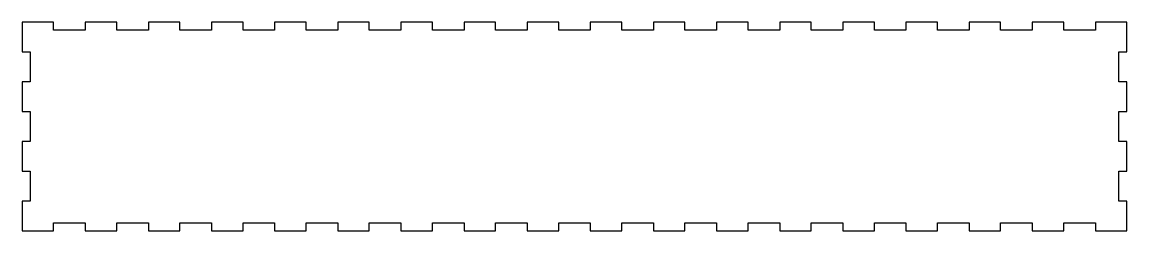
# Model space of a CAD drawing. Header units: millimetres. Extents: x 224 to 636, y 0 to 78.
import ezdxf

# ---------------------------------------------------------------- set-up
doc = ezdxf.new("R2010")
doc.units = ezdxf.units.MM
doc.layers.get('0').update_dxf_attribs({"linetype": 'CONTINUOUS'})

msp = doc.modelspace()

# ---------------------------------------------------------------- linework, layer by layer
msp.add_lwpolyline([(636, 11.14), (633, 11.14), (633, 22.29), (636, 22.29), (636, 33.43), (633, 33.43), (633, 44.57), (636, 44.57), (636, 55.71), (633, 55.71), (633, 66.86), (636, 66.86), (636, 78), (624.23, 78), (624.23, 75), (612.46, 75), (612.46, 78), (600.69, 78), (600.69, 75), (588.91, 75), (588.91, 78), (577.14, 78), (577.14, 75), (565.37, 75), (565.37, 78), (553.6, 78), (553.6, 75), (541.83, 75), (541.83, 78), (530.06, 78), (530.06, 75), (518.29, 75), (518.29, 78), (506.51, 78), (506.51, 75), (494.74, 75), (494.74, 78), (482.97, 78), (482.97, 75), (471.2, 75), (471.2, 78), (459.43, 78), (459.43, 75), (447.66, 75), (447.66, 78), (435.89, 78), (435.89, 75), (424.11, 75), (424.11, 78), (412.34, 78), (412.34, 75), (400.57, 75), (400.57, 78), (388.8, 78), (388.8, 75), (377.03, 75), (377.03, 78), (365.26, 78), (365.26, 75), (353.49, 75), (353.49, 78), (341.71, 78), (341.71, 75), (329.94, 75), (329.94, 78), (318.17, 78), (318.17, 75), (306.4, 75), (306.4, 78), (294.63, 78), (294.63, 75), (282.86, 75), (282.86, 78), (271.09, 78), (271.09, 75), (259.31, 75), (259.31, 78), (247.54, 78), (247.54, 75), (235.77, 75), (235.77, 78), (224, 78), (224, 66.86), (227, 66.86), (227, 55.71), (224, 55.71), (224, 44.57), (227, 44.57), (227, 33.43), (224, 33.43), (224, 22.29), (227, 22.29), (227, 11.14), (224, 11.14), (224, 0), (235.77, 0), (235.77, 3), (247.54, 3), (247.54, 0), (259.31, 0), (259.31, 3), (271.09, 3), (271.09, 0), (282.86, 0), (282.86, 3), (294.63, 3), (294.63, 0), (306.4, 0), (306.4, 3), (318.17, 3), (318.17, 0), (329.94, 0), (329.94, 3), (341.71, 3), (341.71, 0), (353.49, 0), (353.49, 3), (365.26, 3), (365.26, 0), (377.03, 0), (377.03, 3), (388.8, 3), (388.8, 0), (400.57, 0), (400.57, 3), (412.34, 3), (412.34, 0), (424.11, 0), (424.11, 3), (435.89, 3), (435.89, 0), (447.66, 0), (447.66, 3), (459.43, 3), (459.43, 0), (471.2, 0), (471.2, 3), (482.97, 3), (482.97, 0), (494.74, 0), (494.74, 3), (506.51, 3), (506.51, 0), (518.29, 0), (518.29, 3), (530.06, 3), (530.06, 0), (541.83, 0), (541.83, 3), (553.6, 3), (553.6, 0), (565.37, 0), (565.37, 3), (577.14, 3), (577.14, 0), (588.91, 0), (588.91, 3), (600.69, 3), (600.69, 0), (612.46, 0), (612.46, 3), (624.23, 3), (624.23, 0), (636, 0)], close=True)

doc.saveas('drawing.dxf')
